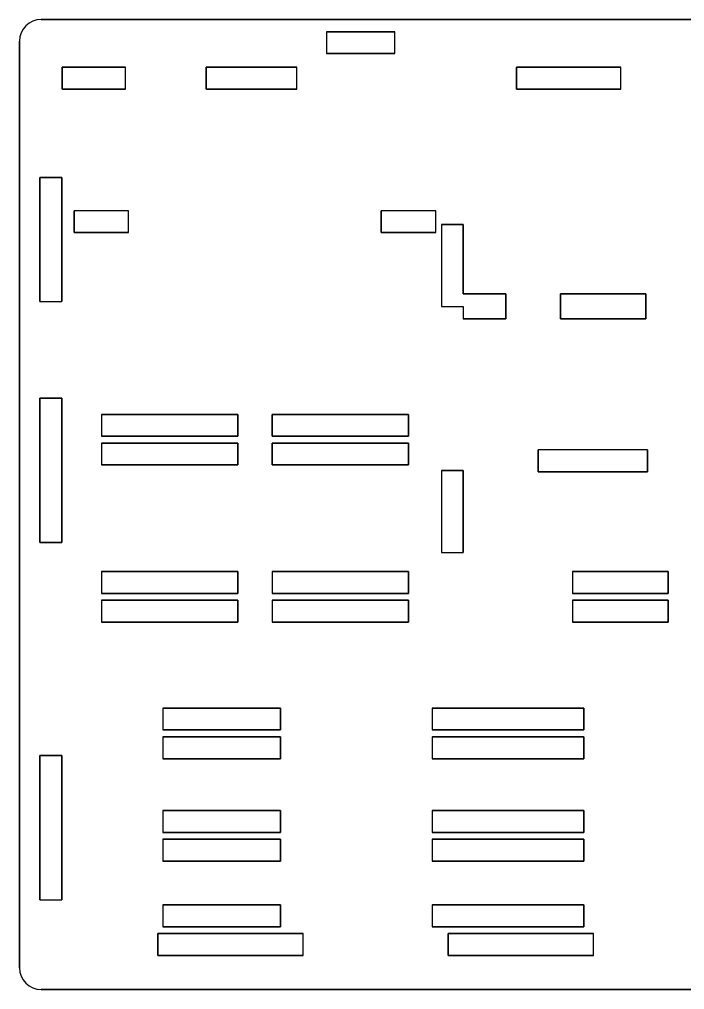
# Model space of a CAD drawing. Header units: millimetres. Extents: x 494 to 988, y 56 to 538.
# Drawn here: x 494.2 to 591.7, y 225 to 367 of the extents above; entities that cross this region are included whole.
import ezdxf

# ---------------------------------------------------------------- set-up
doc = ezdxf.new("R2010")
doc.units = ezdxf.units.MM
doc.layers.add('Main Panels Sketch', color=7, linetype='Continuous')

msp = doc.modelspace()

# ---------------------------------------------------------------- linework, layer by layer
at = {"layer": 'Main Panels Sketch'}
for p, q in [((723.04, 366.96, 170.65), (497.44, 366.96, 170.65)), ((723.04, 366.96, 170.65), (497.44, 366.96, 170.65)), ((497.44, 366.96, 170.65), (723.04, 366.96, 170.65)), ((549.24, 365.16, 170.65), (539.24, 365.16, 170.65)), ((539.24, 365.16, 170.65), (539.24, 361.96, 170.65)), ((539.24, 365.16, 170.65), (539.24, 361.96, 170.65)), ((539.24, 365.16, 170.65), (549.24, 365.16, 170.65)), ((539.24, 365.16, 170.65), (539.24, 361.96, 170.65)), ((549.24, 365.16, 170.65), (539.24, 365.16, 170.65)), ((549.24, 361.96, 170.65), (549.24, 365.16, 170.65)), ((549.24, 361.96, 170.65), (549.24, 365.16, 170.65)), ((549.24, 361.96, 170.65), (549.24, 365.16, 170.65)), ((494.24, 228.16, 170.65), (494.24, 363.76, 170.65)), ((494.24, 363.76, 170.65), (494.24, 228.16, 170.65)), ((494.24, 363.76, 170.65), (494.24, 228.16, 170.65)), ((549.24, 361.96, 170.65), (539.24, 361.96, 170.65)), ((539.24, 361.96, 170.65), (549.24, 361.96, 170.65)), ((539.24, 361.96, 170.65), (549.24, 361.96, 170.65)), ((500.51, 356.76, 170.65), (500.51, 359.96, 170.65)), ((500.51, 359.96, 170.65), (509.78, 359.96, 170.65)), ((509.78, 359.96, 170.65), (500.51, 359.96, 170.65)), ((500.51, 356.76, 170.65), (500.51, 359.96, 170.65)), ((500.51, 359.96, 170.65), (500.51, 356.76, 170.65)), ((509.78, 359.96, 170.65), (500.51, 359.96, 170.65)), ((509.78, 356.76, 170.65), (509.78, 359.96, 170.65)), ((509.78, 356.76, 170.65), (509.78, 359.96, 170.65)), ((509.78, 356.76, 170.65), (509.78, 359.96, 170.65)), ((521.61, 359.96, 170.65), (534.88, 359.96, 170.65)), ((534.88, 359.96, 170.65), (521.61, 359.96, 170.65)), ((521.61, 356.76, 170.65), (521.61, 359.96, 170.65)), ((521.61, 356.76, 170.65), (521.61, 359.96, 170.65)), ((534.88, 359.96, 170.65), (521.61, 359.96, 170.65)), ((521.61, 359.96, 170.65), (521.61, 356.76, 170.65)), ((534.88, 356.76, 170.65), (534.88, 359.96, 170.65)), ((534.88, 356.76, 170.65), (534.88, 359.96, 170.65)), ((534.88, 356.76, 170.65), (534.88, 359.96, 170.65)), ((567.06, 359.96, 170.65), (567.06, 356.76, 170.65)), ((567.06, 356.76, 170.65), (567.06, 359.96, 170.65)), ((567.06, 356.76, 170.65), (567.06, 359.96, 170.65)), ((582.33, 359.96, 170.65), (567.06, 359.96, 170.65)), ((567.06, 359.96, 170.65), (582.33, 359.96, 170.65)), ((582.33, 359.96, 170.65), (567.06, 359.96, 170.65)), ((582.33, 356.76, 170.65), (582.33, 359.96, 170.65)), ((582.33, 356.76, 170.65), (582.33, 359.96, 170.65)), ((582.33, 356.76, 170.65), (582.33, 359.96, 170.65)), ((500.51, 356.76, 170.65), (509.78, 356.76, 170.65)), ((500.51, 356.76, 170.65), (509.78, 356.76, 170.65)), ((509.78, 356.76, 170.65), (500.51, 356.76, 170.65)), ((521.61, 356.76, 170.65), (534.88, 356.76, 170.65)), ((534.88, 356.76, 170.65), (521.61, 356.76, 170.65)), ((521.61, 356.76, 170.65), (534.88, 356.76, 170.65)), ((567.06, 356.76, 170.65), (582.33, 356.76, 170.65)), ((567.06, 356.76, 170.65), (582.33, 356.76, 170.65)), ((582.33, 356.76, 170.65), (567.06, 356.76, 170.65)), ((497.24, 343.82, 170.65), (497.24, 325.68, 170.65)), ((497.24, 343.82, 170.65), (497.24, 325.68, 170.65)), ((497.24, 343.82, 170.65), (500.44, 343.82, 170.65)), ((497.24, 325.68, 170.65), (497.24, 343.82, 170.65)), ((497.24, 343.82, 170.65), (500.44, 343.82, 170.65)), ((500.44, 343.82, 170.65), (497.24, 343.82, 170.65)), ((500.44, 325.68, 170.65), (500.44, 343.82, 170.65)), ((500.44, 343.82, 170.65), (500.44, 325.68, 170.65)), ((500.44, 325.68, 170.65), (500.44, 343.82, 170.65)), ((510.24, 338.96, 170.65), (502.24, 338.96, 170.65)), ((510.24, 338.96, 170.65), (502.24, 338.96, 170.65)), ((502.24, 338.96, 170.65), (502.24, 335.76, 170.65)), ((502.24, 335.76, 170.65), (502.24, 338.96, 170.65)), ((502.24, 335.76, 170.65), (502.24, 338.96, 170.65)), ((510.24, 338.96, 170.65), (502.24, 338.96, 170.65)), ((510.24, 335.76, 170.65), (510.24, 338.96, 170.65)), ((510.24, 335.76, 170.65), (510.24, 338.96, 170.65)), ((510.24, 335.76, 170.65), (510.24, 338.96, 170.65)), ((547.24, 338.96, 170.65), (547.24, 335.76, 170.65)), ((547.24, 335.76, 170.65), (547.24, 338.96, 170.65)), ((555.24, 338.96, 170.65), (547.24, 338.96, 170.65)), ((555.24, 338.96, 170.65), (547.24, 338.96, 170.65)), ((547.24, 335.76, 170.65), (547.24, 338.96, 170.65)), ((555.24, 338.96, 170.65), (547.24, 338.96, 170.65)), ((555.24, 335.76, 170.65), (555.24, 338.96, 170.65)), ((555.24, 335.76, 170.65), (555.24, 338.96, 170.65)), ((555.24, 335.76, 170.65), (555.24, 338.96, 170.65)), ((559.24, 336.96, 170.65), (556.04, 336.96, 170.65)), ((556.04, 336.96, 170.65), (556.04, 324.96, 170.65)), ((556.04, 336.96, 170.65), (559.24, 336.96, 170.65)), ((556.04, 336.96, 170.65), (556.04, 324.96, 170.65)), ((556.04, 336.96, 170.65), (556.04, 324.96, 170.65)), ((556.04, 336.96, 170.65), (559.24, 336.96, 170.65)), ((559.24, 326.82, 170.65), (559.24, 336.96, 170.65)), ((559.24, 336.96, 170.65), (559.24, 326.82, 170.65)), ((559.24, 336.96, 170.65), (559.24, 326.82, 170.65)), ((510.24, 335.76, 170.65), (502.24, 335.76, 170.65)), ((502.24, 335.76, 170.65), (510.24, 335.76, 170.65)), ((510.24, 335.76, 170.65), (502.24, 335.76, 170.65)), ((547.24, 335.76, 170.65), (555.24, 335.76, 170.65)), ((555.24, 335.76, 170.65), (547.24, 335.76, 170.65)), ((555.24, 335.76, 170.65), (547.24, 335.76, 170.65)), ((559.24, 326.82, 170.65), (565.49, 326.82, 170.65)), ((559.24, 326.82, 170.65), (565.49, 326.82, 170.65)), ((565.49, 326.82, 170.65), (559.24, 326.82, 170.65)), ((565.49, 323.13, 170.65), (565.49, 326.82, 170.65)), ((565.49, 326.82, 170.65), (565.49, 323.13, 170.65)), ((565.49, 326.82, 170.65), (565.49, 323.13, 170.65)), ((585.99, 326.82, 170.65), (573.49, 326.82, 170.65)), ((573.49, 326.82, 170.65), (585.99, 326.82, 170.65)), ((573.49, 323.13, 170.65), (573.49, 326.82, 170.65)), ((573.49, 326.82, 170.65), (585.99, 326.82, 170.65)), ((573.49, 323.13, 170.65), (573.49, 326.82, 170.65)), ((573.49, 326.82, 170.65), (573.49, 323.13, 170.65)), ((585.99, 326.82, 170.65), (585.99, 323.13, 170.65)), ((585.99, 326.82, 170.65), (585.99, 323.13, 170.65)), ((585.99, 323.13, 170.65), (585.99, 326.82, 170.65)), ((497.24, 325.68, 170.65), (500.44, 325.68, 170.65)), ((497.24, 325.68, 170.65), (500.44, 325.68, 170.65)), ((497.24, 325.68, 170.65), (500.44, 325.68, 170.65)), ((556.04, 324.96, 170.65), (559.24, 324.96, 170.65)), ((556.04, 324.96, 170.65), (559.24, 324.96, 170.65)), ((556.04, 324.96, 170.65), (559.24, 324.96, 170.65)), ((559.24, 324.96, 170.65), (559.24, 323.13, 170.65)), ((559.24, 324.96, 170.65), (559.24, 323.13, 170.65)), ((559.24, 324.96, 170.65), (559.24, 323.13, 170.65)), ((565.49, 323.13, 170.65), (559.24, 323.13, 170.65)), ((565.49, 323.13, 170.65), (559.24, 323.13, 170.65)), ((559.24, 323.13, 170.65), (565.49, 323.13, 170.65)), ((585.99, 323.13, 170.65), (573.49, 323.13, 170.65)), ((585.99, 323.13, 170.65), (573.49, 323.13, 170.65)), ((573.49, 323.13, 170.65), (585.99, 323.13, 170.65)), ((497.24, 311.53, 170.65), (500.44, 311.53, 170.65)), ((497.24, 311.53, 170.65), (497.24, 290.39, 170.65)), ((497.24, 290.39, 170.65), (497.24, 311.53, 170.65)), ((500.44, 311.53, 170.65), (497.24, 311.53, 170.65)), ((500.44, 311.53, 170.65), (497.24, 311.53, 170.65)), ((497.24, 311.53, 170.65), (497.24, 290.39, 170.65)), ((500.44, 290.39, 170.65), (500.44, 311.53, 170.65)), ((500.44, 311.53, 170.65), (500.44, 290.39, 170.65)), ((500.44, 290.39, 170.65), (500.44, 311.53, 170.65)), ((506.24, 309.16, 170.65), (506.24, 305.96, 170.65)), ((506.24, 309.16, 170.65), (526.24, 309.16, 170.65)), ((526.24, 309.16, 170.65), (506.24, 309.16, 170.65)), ((526.24, 309.16, 170.65), (506.24, 309.16, 170.65)), ((506.24, 309.16, 170.65), (506.24, 305.96, 170.65)), ((506.24, 309.16, 170.65), (506.24, 305.96, 170.65)), ((526.24, 305.96, 170.65), (526.24, 309.16, 170.65)), ((526.24, 309.16, 170.65), (526.24, 305.96, 170.65)), ((526.24, 309.16, 170.65), (526.24, 305.96, 170.65)), ((531.24, 309.16, 170.65), (551.24, 309.16, 170.65)), ((531.24, 309.16, 170.65), (531.24, 305.96, 170.65)), ((531.24, 305.96, 170.65), (531.24, 309.16, 170.65)), ((531.24, 309.16, 170.65), (531.24, 305.96, 170.65)), ((551.24, 309.16, 170.65), (531.24, 309.16, 170.65)), ((551.24, 309.16, 170.65), (531.24, 309.16, 170.65)), ((551.24, 305.96, 170.65), (551.24, 309.16, 170.65)), ((551.24, 309.16, 170.65), (551.24, 305.96, 170.65)), ((551.24, 309.16, 170.65), (551.24, 305.96, 170.65)), ((526.24, 305.96, 170.65), (506.24, 305.96, 170.65)), ((506.24, 305.96, 170.65), (526.24, 305.96, 170.65)), ((506.24, 305.96, 170.65), (526.24, 305.96, 170.65)), ((551.24, 305.96, 170.65), (531.24, 305.96, 170.65)), ((531.24, 305.96, 170.65), (551.24, 305.96, 170.65)), ((531.24, 305.96, 170.65), (551.24, 305.96, 170.65)), ((526.24, 304.96, 170.65), (506.24, 304.96, 170.65)), ((506.24, 304.96, 170.65), (506.24, 301.76, 170.65)), ((526.24, 304.96, 170.65), (506.24, 304.96, 170.65)), ((506.24, 304.96, 170.65), (506.24, 301.76, 170.65)), ((506.24, 304.96, 170.65), (526.24, 304.96, 170.65)), ((506.24, 304.96, 170.65), (506.24, 301.76, 170.65)), ((526.24, 301.76, 170.65), (526.24, 304.96, 170.65)), ((526.24, 304.96, 170.65), (526.24, 301.76, 170.65)), ((526.24, 304.96, 170.65), (526.24, 301.76, 170.65)), ((531.24, 301.76, 170.65), (531.24, 304.96, 170.65)), ((551.24, 304.96, 170.65), (531.24, 304.96, 170.65)), ((531.24, 304.96, 170.65), (551.24, 304.96, 170.65)), ((551.24, 304.96, 170.65), (531.24, 304.96, 170.65)), ((531.24, 304.96, 170.65), (531.24, 301.76, 170.65)), ((531.24, 304.96, 170.65), (531.24, 301.76, 170.65)), ((551.24, 301.76, 170.65), (551.24, 304.96, 170.65)), ((551.24, 304.96, 170.65), (551.24, 301.76, 170.65)), ((551.24, 304.96, 170.65), (551.24, 301.76, 170.65)), ((586.24, 303.96, 170.65), (570.24, 303.96, 170.65)), ((570.24, 300.76, 170.65), (570.24, 303.96, 170.65)), ((586.24, 303.96, 170.65), (570.24, 303.96, 170.65)), ((570.24, 300.76, 170.65), (570.24, 303.96, 170.65)), ((586.24, 303.96, 170.65), (570.24, 303.96, 170.65)), ((570.24, 303.96, 170.65), (570.24, 300.76, 170.65)), ((586.24, 300.76, 170.65), (586.24, 303.96, 170.65)), ((586.24, 303.96, 170.65), (586.24, 300.76, 170.65)), ((586.24, 303.96, 170.65), (586.24, 300.76, 170.65)), ((506.24, 301.76, 170.65), (526.24, 301.76, 170.65)), ((506.24, 301.76, 170.65), (526.24, 301.76, 170.65)), ((526.24, 301.76, 170.65), (506.24, 301.76, 170.65)), ((531.24, 301.76, 170.65), (551.24, 301.76, 170.65)), ((531.24, 301.76, 170.65), (551.24, 301.76, 170.65)), ((551.24, 301.76, 170.65), (531.24, 301.76, 170.65)), ((559.24, 300.96, 170.65), (556.04, 300.96, 170.65)), ((556.04, 300.96, 170.65), (556.04, 288.96, 170.65)), ((556.04, 300.96, 170.65), (556.04, 288.96, 170.65)), ((556.04, 300.96, 170.65), (556.04, 288.96, 170.65)), ((556.04, 300.96, 170.65), (559.24, 300.96, 170.65)), ((556.04, 300.96, 170.65), (559.24, 300.96, 170.65)), ((559.24, 288.96, 170.65), (559.24, 300.96, 170.65)), ((559.24, 300.96, 170.65), (559.24, 288.96, 170.65)), ((559.24, 300.96, 170.65), (559.24, 288.96, 170.65)), ((586.24, 300.76, 170.65), (570.24, 300.76, 170.65)), ((570.24, 300.76, 170.65), (586.24, 300.76, 170.65)), ((586.24, 300.76, 170.65), (570.24, 300.76, 170.65)), ((497.24, 290.39, 170.65), (500.44, 290.39, 170.65)), ((500.44, 290.39, 170.65), (497.24, 290.39, 170.65)), ((497.24, 290.39, 170.65), (500.44, 290.39, 170.65)), ((556.04, 288.96, 170.65), (559.24, 288.96, 170.65)), ((556.04, 288.96, 170.65), (559.24, 288.96, 170.65)), ((556.04, 288.96, 170.65), (559.24, 288.96, 170.65)), ((506.24, 286.16, 170.65), (506.24, 282.96, 170.65)), ((526.24, 286.16, 170.65), (506.24, 286.16, 170.65)), ((506.24, 286.16, 170.65), (506.24, 282.96, 170.65)), ((506.24, 286.16, 170.65), (506.24, 282.96, 170.65)), ((526.24, 286.16, 170.65), (506.24, 286.16, 170.65)), ((506.24, 286.16, 170.65), (526.24, 286.16, 170.65)), ((526.24, 282.96, 170.65), (526.24, 286.16, 170.65)), ((526.24, 286.16, 170.65), (526.24, 282.96, 170.65)), ((526.24, 286.16, 170.65), (526.24, 282.96, 170.65)), ((531.24, 286.16, 170.65), (551.24, 286.16, 170.65)), ((531.24, 286.16, 170.65), (531.24, 282.96, 170.65)), ((551.24, 286.16, 170.65), (531.24, 286.16, 170.65)), ((531.24, 286.16, 170.65), (531.24, 282.96, 170.65)), ((551.24, 286.16, 170.65), (531.24, 286.16, 170.65)), ((531.24, 286.16, 170.65), (531.24, 282.96, 170.65)), ((551.24, 286.16, 170.65), (551.24, 282.96, 170.65)), ((551.24, 282.96, 170.65), (551.24, 286.16, 170.65)), ((551.24, 286.16, 170.65), (551.24, 282.96, 170.65)), ((589.24, 286.16, 170.65), (575.24, 286.16, 170.65)), ((575.24, 286.16, 170.65), (575.24, 282.96, 170.65)), ((575.24, 286.16, 170.65), (589.24, 286.16, 170.65)), ((575.24, 286.16, 170.65), (575.24, 282.96, 170.65)), ((589.24, 286.16, 170.65), (575.24, 286.16, 170.65)), ((575.24, 286.16, 170.65), (575.24, 282.96, 170.65)), ((589.24, 282.96, 170.65), (589.24, 286.16, 170.65)), ((589.24, 286.16, 170.65), (589.24, 282.96, 170.65)), ((589.24, 286.16, 170.65), (589.24, 282.96, 170.65)), ((506.24, 282.96, 170.65), (526.24, 282.96, 170.65)), ((506.24, 282.96, 170.65), (526.24, 282.96, 170.65)), ((526.24, 282.96, 170.65), (506.24, 282.96, 170.65)), ((531.24, 282.96, 170.65), (551.24, 282.96, 170.65)), ((551.24, 282.96, 170.65), (531.24, 282.96, 170.65)), ((531.24, 282.96, 170.65), (551.24, 282.96, 170.65)), ((589.24, 282.96, 170.65), (575.24, 282.96, 170.65)), ((575.24, 282.96, 170.65), (589.24, 282.96, 170.65)), ((575.24, 282.96, 170.65), (589.24, 282.96, 170.65)), ((506.24, 281.96, 170.65), (506.24, 278.76, 170.65)), ((506.24, 281.96, 170.65), (526.24, 281.96, 170.65)), ((526.24, 281.96, 170.65), (506.24, 281.96, 170.65)), ((506.24, 281.96, 170.65), (506.24, 278.76, 170.65)), ((526.24, 281.96, 170.65), (506.24, 281.96, 170.65)), ((506.24, 281.96, 170.65), (506.24, 278.76, 170.65)), ((526.24, 281.96, 170.65), (526.24, 278.76, 170.65)), ((526.24, 278.76, 170.65), (526.24, 281.96, 170.65)), ((526.24, 281.96, 170.65), (526.24, 278.76, 170.65)), ((531.24, 281.96, 170.65), (531.24, 278.76, 170.65)), ((551.24, 281.96, 170.65), (531.24, 281.96, 170.65)), ((531.24, 281.96, 170.65), (531.24, 278.76, 170.65)), ((531.24, 281.96, 170.65), (531.24, 278.76, 170.65)), ((551.24, 281.96, 170.65), (531.24, 281.96, 170.65)), ((531.24, 281.96, 170.65), (551.24, 281.96, 170.65)), ((551.24, 278.76, 170.65), (551.24, 281.96, 170.65)), ((551.24, 281.96, 170.65), (551.24, 278.76, 170.65)), ((551.24, 281.96, 170.65), (551.24, 278.76, 170.65)), ((575.24, 281.96, 170.65), (589.24, 281.96, 170.65)), ((575.24, 281.96, 170.65), (575.24, 278.76, 170.65)), ((589.24, 281.96, 170.65), (575.24, 281.96, 170.65)), ((575.24, 281.96, 170.65), (575.24, 278.76, 170.65)), ((589.24, 281.96, 170.65), (575.24, 281.96, 170.65)), ((575.24, 281.96, 170.65), (575.24, 278.76, 170.65)), ((589.24, 278.76, 170.65), (589.24, 281.96, 170.65)), ((589.24, 281.96, 170.65), (589.24, 278.76, 170.65)), ((589.24, 281.96, 170.65), (589.24, 278.76, 170.65)), ((506.24, 278.76, 170.65), (526.24, 278.76, 170.65)), ((526.24, 278.76, 170.65), (506.24, 278.76, 170.65)), ((506.24, 278.76, 170.65), (526.24, 278.76, 170.65)), ((531.24, 278.76, 170.65), (551.24, 278.76, 170.65)), ((551.24, 278.76, 170.65), (531.24, 278.76, 170.65)), ((531.24, 278.76, 170.65), (551.24, 278.76, 170.65)), ((589.24, 278.76, 170.65), (575.24, 278.76, 170.65)), ((575.24, 278.76, 170.65), (589.24, 278.76, 170.65)), ((575.24, 278.76, 170.65), (589.24, 278.76, 170.65)), ((532.46, 266.16, 170.65), (515.24, 266.16, 170.65)), ((515.24, 266.16, 170.65), (515.24, 262.96, 170.65)), ((532.46, 266.16, 170.65), (515.24, 266.16, 170.65)), ((515.24, 266.16, 170.65), (515.24, 262.96, 170.65)), ((515.24, 266.16, 170.65), (532.46, 266.16, 170.65)), ((515.24, 266.16, 170.65), (515.24, 262.96, 170.65)), ((532.46, 262.96, 170.65), (532.46, 266.16, 170.65)), ((532.46, 266.16, 170.65), (532.46, 262.96, 170.65)), ((532.46, 266.16, 170.65), (532.46, 262.96, 170.65)), ((554.68, 266.16, 170.65), (554.68, 262.96, 170.65)), ((554.68, 266.16, 170.65), (554.68, 262.96, 170.65)), ((576.9, 266.16, 170.65), (554.68, 266.16, 170.65)), ((554.68, 266.16, 170.65), (554.68, 262.96, 170.65)), ((554.68, 266.16, 170.65), (576.9, 266.16, 170.65)), ((576.9, 266.16, 170.65), (554.68, 266.16, 170.65)), ((576.9, 266.16, 170.65), (576.9, 262.96, 170.65)), ((576.9, 266.16, 170.65), (576.9, 262.96, 170.65)), ((576.9, 262.96, 170.65), (576.9, 266.16, 170.65)), ((515.24, 262.96, 170.65), (532.46, 262.96, 170.65)), ((515.24, 262.96, 170.65), (532.46, 262.96, 170.65)), ((532.46, 262.96, 170.65), (515.24, 262.96, 170.65)), ((554.68, 262.96, 170.65), (576.9, 262.96, 170.65)), ((554.68, 262.96, 170.65), (576.9, 262.96, 170.65)), ((576.9, 262.96, 170.65), (554.68, 262.96, 170.65)), ((532.46, 261.96, 170.65), (515.24, 261.96, 170.65)), ((515.24, 261.96, 170.65), (515.24, 258.76, 170.65)), ((532.46, 261.96, 170.65), (515.24, 261.96, 170.65)), ((515.24, 261.96, 170.65), (515.24, 258.76, 170.65)), ((515.24, 261.96, 170.65), (515.24, 258.76, 170.65)), ((515.24, 261.96, 170.65), (532.46, 261.96, 170.65)), ((532.46, 261.96, 170.65), (532.46, 258.76, 170.65)), ((532.46, 258.76, 170.65), (532.46, 261.96, 170.65)), ((532.46, 261.96, 170.65), (532.46, 258.76, 170.65)), ((554.68, 261.96, 170.65), (554.68, 258.76, 170.65)), ((554.68, 261.96, 170.65), (554.68, 258.76, 170.65)), ((554.68, 261.96, 170.65), (576.9, 261.96, 170.65)), ((576.9, 261.96, 170.65), (554.68, 261.96, 170.65)), ((554.68, 261.96, 170.65), (554.68, 258.76, 170.65)), ((576.9, 261.96, 170.65), (554.68, 261.96, 170.65)), ((576.9, 258.76, 170.65), (576.9, 261.96, 170.65)), ((576.9, 261.96, 170.65), (576.9, 258.76, 170.65)), ((576.9, 261.96, 170.65), (576.9, 258.76, 170.65)), ((500.44, 259.25, 170.65), (497.24, 259.25, 170.65)), ((497.24, 259.25, 170.65), (497.24, 238.11, 170.65)), ((497.24, 259.25, 170.65), (500.44, 259.25, 170.65)), ((497.24, 259.25, 170.65), (500.44, 259.25, 170.65)), ((497.24, 259.25, 170.65), (497.24, 238.11, 170.65)), ((497.24, 238.11, 170.65), (497.24, 259.25, 170.65)), ((500.44, 238.11, 170.65), (500.44, 259.25, 170.65)), ((500.44, 238.11, 170.65), (500.44, 259.25, 170.65)), ((500.44, 259.25, 170.65), (500.44, 238.11, 170.65)), ((515.24, 258.76, 170.65), (532.46, 258.76, 170.65)), ((532.46, 258.76, 170.65), (515.24, 258.76, 170.65)), ((515.24, 258.76, 170.65), (532.46, 258.76, 170.65)), ((576.9, 258.76, 170.65), (554.68, 258.76, 170.65)), ((554.68, 258.76, 170.65), (576.9, 258.76, 170.65)), ((554.68, 258.76, 170.65), (576.9, 258.76, 170.65)), ((515.24, 251.16, 170.65), (515.24, 247.96, 170.65)), ((515.24, 251.16, 170.65), (515.24, 247.96, 170.65)), ((515.24, 251.16, 170.65), (515.24, 247.96, 170.65)), ((532.46, 251.16, 170.65), (515.24, 251.16, 170.65)), ((532.46, 251.16, 170.65), (515.24, 251.16, 170.65)), ((515.24, 251.16, 170.65), (532.46, 251.16, 170.65)), ((532.46, 251.16, 170.65), (532.46, 247.96, 170.65)), ((532.46, 247.96, 170.65), (532.46, 251.16, 170.65)), ((532.46, 251.16, 170.65), (532.46, 247.96, 170.65)), ((554.68, 251.16, 170.65), (554.68, 247.96, 170.65)), ((554.68, 251.16, 170.65), (554.68, 247.96, 170.65)), ((576.9, 251.16, 170.65), (554.68, 251.16, 170.65)), ((576.9, 251.16, 170.65), (554.68, 251.16, 170.65)), ((554.68, 251.16, 170.65), (576.9, 251.16, 170.65)), ((554.68, 251.16, 170.65), (554.68, 247.96, 170.65)), ((576.9, 251.16, 170.65), (576.9, 247.96, 170.65)), ((576.9, 251.16, 170.65), (576.9, 247.96, 170.65)), ((576.9, 247.96, 170.65), (576.9, 251.16, 170.65)), ((515.24, 247.96, 170.65), (532.46, 247.96, 170.65)), ((515.24, 247.96, 170.65), (532.46, 247.96, 170.65)), ((532.46, 247.96, 170.65), (515.24, 247.96, 170.65)), ((554.68, 247.96, 170.65), (576.9, 247.96, 170.65)), ((554.68, 247.96, 170.65), (576.9, 247.96, 170.65)), ((576.9, 247.96, 170.65), (554.68, 247.96, 170.65)), ((515.24, 246.96, 170.65), (515.24, 243.76, 170.65)), ((515.24, 246.96, 170.65), (515.24, 243.76, 170.65)), ((515.24, 246.96, 170.65), (532.46, 246.96, 170.65)), ((515.24, 246.96, 170.65), (515.24, 243.76, 170.65)), ((532.46, 246.96, 170.65), (515.24, 246.96, 170.65)), ((532.46, 246.96, 170.65), (515.24, 246.96, 170.65)), ((532.46, 243.76, 170.65), (532.46, 246.96, 170.65)), ((532.46, 246.96, 170.65), (532.46, 243.76, 170.65)), ((532.46, 246.96, 170.65), (532.46, 243.76, 170.65)), ((554.68, 246.96, 170.65), (576.9, 246.96, 170.65)), ((576.9, 246.96, 170.65), (554.68, 246.96, 170.65)), ((554.68, 246.96, 170.65), (554.68, 243.76, 170.65)), ((554.68, 246.96, 170.65), (554.68, 243.76, 170.65)), ((576.9, 246.96, 170.65), (554.68, 246.96, 170.65)), ((554.68, 246.96, 170.65), (554.68, 243.76, 170.65)), ((576.9, 246.96, 170.65), (576.9, 243.76, 170.65)), ((576.9, 246.96, 170.65), (576.9, 243.76, 170.65)), ((576.9, 243.76, 170.65), (576.9, 246.96, 170.65)), ((515.24, 243.76, 170.65), (532.46, 243.76, 170.65)), ((515.24, 243.76, 170.65), (532.46, 243.76, 170.65)), ((532.46, 243.76, 170.65), (515.24, 243.76, 170.65)), ((554.68, 243.76, 170.65), (576.9, 243.76, 170.65)), ((554.68, 243.76, 170.65), (576.9, 243.76, 170.65)), ((576.9, 243.76, 170.65), (554.68, 243.76, 170.65)), ((497.24, 238.11, 170.65), (500.44, 238.11, 170.65)), ((497.24, 238.11, 170.65), (500.44, 238.11, 170.65)), ((497.24, 238.11, 170.65), (500.44, 238.11, 170.65)), ((532.46, 237.36, 170.65), (515.24, 237.36, 170.65)), ((532.46, 237.36, 170.65), (515.24, 237.36, 170.65)), ((515.24, 237.36, 170.65), (515.24, 234.16, 170.65)), ((515.24, 237.36, 170.65), (515.24, 234.16, 170.65)), ((515.24, 237.36, 170.65), (515.24, 234.16, 170.65)), ((515.24, 237.36, 170.65), (532.46, 237.36, 170.65)), ((532.46, 237.36, 170.65), (532.46, 234.16, 170.65)), ((532.46, 237.36, 170.65), (532.46, 234.16, 170.65)), ((532.46, 234.16, 170.65), (532.46, 237.36, 170.65)), ((576.9, 237.36, 170.65), (554.68, 237.36, 170.65)), ((554.68, 237.36, 170.65), (554.68, 234.16, 170.65)), ((576.9, 237.36, 170.65), (554.68, 237.36, 170.65)), ((554.68, 237.36, 170.65), (554.68, 234.16, 170.65)), ((554.68, 237.36, 170.65), (554.68, 234.16, 170.65)), ((554.68, 237.36, 170.65), (576.9, 237.36, 170.65)), ((576.9, 234.16, 170.65), (576.9, 237.36, 170.65)), ((576.9, 237.36, 170.65), (576.9, 234.16, 170.65)), ((576.9, 237.36, 170.65), (576.9, 234.16, 170.65)), ((535.78, 233.16, 170.65), (514.51, 233.16, 170.65)), ((514.51, 233.16, 170.65), (535.78, 233.16, 170.65)), ((514.51, 233.16, 170.65), (535.78, 233.16, 170.65)), ((514.51, 229.96, 170.65), (514.51, 233.16, 170.65)), ((514.51, 229.96, 170.65), (514.51, 233.16, 170.65)), ((514.51, 233.16, 170.65), (514.51, 229.96, 170.65)), ((515.24, 234.16, 170.65), (532.46, 234.16, 170.65)), ((532.46, 234.16, 170.65), (515.24, 234.16, 170.65)), ((515.24, 234.16, 170.65), (532.46, 234.16, 170.65)), ((535.78, 229.96, 170.65), (535.78, 233.16, 170.65)), ((535.78, 229.96, 170.65), (535.78, 233.16, 170.65)), ((535.78, 229.96, 170.65), (535.78, 233.16, 170.65)), ((554.68, 234.16, 170.65), (576.9, 234.16, 170.65)), ((576.9, 234.16, 170.65), (554.68, 234.16, 170.65)), ((554.68, 234.16, 170.65), (576.9, 234.16, 170.65)), ((557.06, 233.16, 170.65), (578.33, 233.16, 170.65)), ((557.06, 233.16, 170.65), (578.33, 233.16, 170.65)), ((557.06, 229.96, 170.65), (557.06, 233.16, 170.65)), ((557.06, 233.16, 170.65), (557.06, 229.96, 170.65)), ((578.33, 233.16, 170.65), (557.06, 233.16, 170.65)), ((557.06, 229.96, 170.65), (557.06, 233.16, 170.65)), ((578.33, 229.96, 170.65), (578.33, 233.16, 170.65)), ((578.33, 229.96, 170.65), (578.33, 233.16, 170.65)), ((578.33, 229.96, 170.65), (578.33, 233.16, 170.65)), ((535.78, 229.96, 170.65), (514.51, 229.96, 170.65)), ((514.51, 229.96, 170.65), (535.78, 229.96, 170.65)), ((514.51, 229.96, 170.65), (535.78, 229.96, 170.65)), ((557.06, 229.96, 170.65), (578.33, 229.96, 170.65)), ((578.33, 229.96, 170.65), (557.06, 229.96, 170.65)), ((557.06, 229.96, 170.65), (578.33, 229.96, 170.65)), ((497.44, 224.96, 170.65), (723.04, 224.96, 170.65)), ((497.44, 224.96, 170.65), (723.04, 224.96, 170.65)), ((723.04, 224.96, 170.65), (497.44, 224.96, 170.65))]:
    msp.add_line(p, q, dxfattribs=at)
for centre, start, end in [((497.44, 363.76, 170.65), 90, 180), ((497.44, 363.76, 170.65), 90, 180), ((497.44, 363.76, 170.65), 90, 180), ((497.44, 228.16, 170.65), 180, 270), ((497.44, 228.16, 170.65), 180, 270), ((497.44, 228.16, 170.65), 180, 270)]:
    msp.add_arc(centre, 3.2, start, end, dxfattribs=at)

doc.saveas('drawing.dxf')
